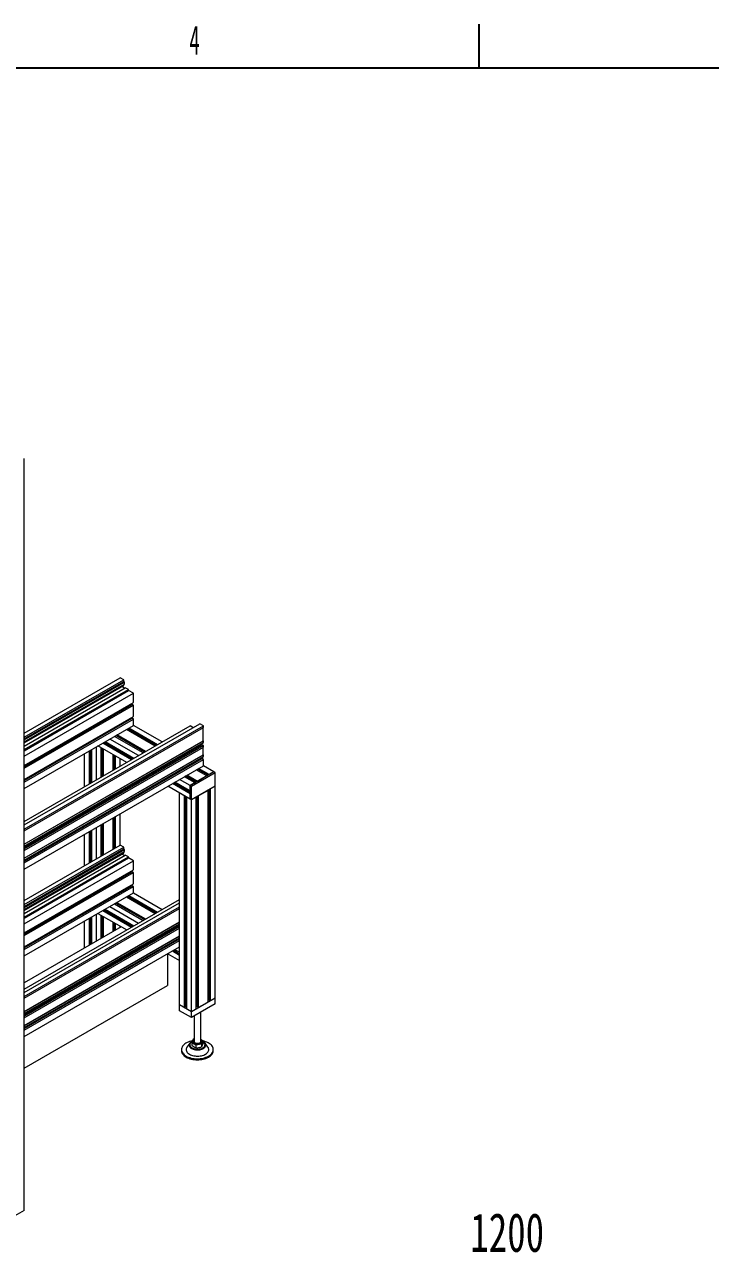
# Model space of a CAD drawing. Header units: millimetres. Extents: x 169 to 14583, y -399 to 10804.
# Drawn here: x 4864 to 6504, y 7364 to 10266 of the extents above; entities that cross this region are included whole.
import ezdxf

# ---------------------------------------------------------------- set-up
doc = ezdxf.new("R2010")
doc.units = ezdxf.units.MM
doc.header["$LTSCALE"] = 35
doc.layers.add('1', color=70, linetype='Continuous')
doc.layers.add('12', color=4, linetype='Continuous')
doc.styles.add('SLDTEXTSTYLE2', font='TXT', dxfattribs={"width": 0.7})
doc.styles.add('SLDTEXTSTYLE5', font='TXT', dxfattribs={"width": 0.525})
doc.dimstyles.new('SLDDIMSTYLE3', dxfattribs={"dimtxt": 105.988363, "dimasz": 26.25, "dimexe": 0, "dimexo": 0.0625, "dimgap": 26.497091, "dimtad": 1, "dimrnd": 1e-09, "dimzin": 12, "dimdsep": 46, "dimtxsty": 'SLDTEXTSTYLE2', "dimsah": 1, "dimcen": 0.09, "dimadec": 0, "dimazin": 3, "dimtfac": 1, "dimtdec": 3, "dimtofl": 0, "dimtmove": 0, "dimatfit": 3, "dimfxl": 0, "dimfrac": 2, "dimtolj": 1, "dimtzin": 12, "dimarcsym": 0})

# ---------------------------------------------------------------- blocks, each defined once
blk = doc.blocks.new('블록12')
for p, q in [((5949.9, 10265.5), (5949.9, 10160.5)), ((14454.9, 10160.5), (279.9, 10160.5))]:
    blk.add_line(p, q)
blk = doc.blocks.new('_D_29')
at = {"layer": '1'}
for p, q in [((5471.3, 6961), (5471.3, 7340.8)), ((6671.3, 6961), (6671.3, 7340.8)), ((5471.3, 7305.8), (6671.3, 7305.8))]:
    blk.add_line(p, q, dxfattribs=at)
for points in [[(5471.3, 7305.8), (5497.5, 7300.5), (5497.5, 7311)], [(6671.3, 7305.8), (6645, 7311), (6645, 7300.5)]]:
    blk.add_solid(points, dxfattribs=at)
at = {"layer": '1', "insert": (5929.6, 7425.1), "char_height": 92.6, "attachment_point": 1, "style": 'SLDTEXTSTYLE2'}
blk.add_mtext('1200', dxfattribs=at)

msp = doc.modelspace()

# ---------------------------------------------------------------- linework, layer by layer
at = {"color": 7, "linetype": 'Continuous', "lineweight": 18}
for p, q in [((4863.941, 7431.637), (4863.941, 9228.027)), ((4863.941, 8571.971), (5093.043, 8704.229)), ((4863.941, 8562.174), (5101.529, 8699.331)), ((4863.941, 8558.092), (5101.529, 8695.248)), ((4863.941, 8555.642), (5103.296, 8693.819)), ((4863.941, 8550.743), (5103.296, 8688.92)), ((4863.941, 8548.293), (5101.529, 8685.45)), ((4863.941, 8540.904), (5105.312, 8680.245)), ((4863.941, 8532.495), (5112.595, 8676.04)), ((5101.529, 8699.331), (5093.043, 8704.229)), ((5103.685, 8679.306), (5097.285, 8683)), ((5103.296, 8693.819), (5101.175, 8695.044)), ((5101.529, 8695.248), (5101.529, 8699.331)), ((5101.529, 8685.45), (5101.529, 8687.9)), ((5103.296, 8688.92), (5103.296, 8693.819)), ((5112.595, 8676.04), (5105.312, 8680.245)), ((5112.595, 8673.468), (5112.595, 8676.04)), ((4863.941, 8529.923), (5113.196, 8673.815)), ((4863.941, 8516.452), (5124.863, 8667.08)), ((5124.863, 8667.08), (5113.196, 8673.815)), ((5124.863, 8645.441), (5124.863, 8667.08)), ((4863.941, 8494.814), (5124.863, 8645.441)), ((4863.941, 8491.547), (5122.035, 8640.542)), ((4863.941, 8494.2), (5117.085, 8640.337)), ((4863.941, 8488.282), (5124.863, 8638.909)), ((5117.085, 8640.337), (5117.085, 8640.951)), ((5119.383, 8639.011), (5117.085, 8640.337)), ((5124.863, 8638.909), (5122.035, 8640.542)), ((5124.863, 8611.963), (5124.863, 8638.909)), ((4863.941, 8461.336), (5124.863, 8611.963)), ((4863.941, 8458.886), (5121.328, 8607.472)), ((4863.941, 8460.722), (5117.085, 8606.859)), ((4863.941, 8454.804), (5124.863, 8605.431)), ((4863.941, 8352.357), (5283.255, 8594.422)), ((4863.941, 8439.698), (5124.863, 8590.325)), ((4863.941, 8342.56), (5291.74, 8589.524)), ((4863.941, 8360.518), (5259.92, 8589.113)), ((5117.085, 8606.859), (5117.085, 8607.473)), ((5118.675, 8605.941), (5117.085, 8606.859)), ((5124.863, 8605.431), (5121.328, 8607.472)), ((5124.863, 8590.325), (5124.863, 8605.431)), ((5193.442, 8550.735), (5124.863, 8590.325)), ((5266.989, 8585.032), (5259.92, 8589.113)), ((5291.74, 8589.524), (5283.255, 8594.422)), ((5291.74, 8585.441), (5291.74, 8589.524)), ((4863.941, 8338.478), (5291.74, 8585.441)), ((5148.081, 8524.549), (5079.502, 8564.139)), ((5148.186, 8524.609), (5079.607, 8564.199)), ((5151.121, 8526.304), (5082.542, 8565.894)), ((5153.95, 8527.937), (5085.371, 8567.527)), ((5176.365, 8540.877), (5107.786, 8580.467)), ((5176.47, 8540.938), (5107.891, 8580.527)), ((5179.405, 8542.632), (5110.827, 8582.222)), ((5182.234, 8544.265), (5113.655, 8583.855)), ((5291.457, 8553.351), (5291.457, 8585.278)), ((4863.941, 8306.551), (5291.457, 8553.351)), ((4863.941, 8306.224), (5291.74, 8553.188)), ((4863.941, 8302.142), (5291.74, 8549.105)), ((4863.941, 8298.875), (5288.912, 8544.206)), ((4863.941, 8301.528), (5283.962, 8544.001)), ((4863.941, 8295.609), (5291.74, 8542.573)), ((4863.941, 8291.527), (5291.74, 8538.49)), ((5022.227, 8451.895), (5022.227, 8531.074)), ((5025.161, 8453.589), (5025.161, 8532.768)), ((5025.267, 8453.65), (5025.267, 8532.829)), ((5036.475, 8460.12), (5036.475, 8539.299)), ((5108.584, 8501.748), (5040.006, 8541.338)), ((5047.682, 8466.59), (5047.682, 8536.906)), ((5047.788, 8466.651), (5047.788, 8536.845)), ((5050.723, 8468.346), (5050.723, 8535.151)), ((5119.794, 8508.219), (5051.215, 8547.809)), ((5053.551, 8469.978), (5053.551, 8533.518)), ((5122.622, 8509.852), (5054.044, 8549.442)), ((5125.556, 8511.546), (5056.978, 8551.135)), ((5125.664, 8511.608), (5057.085, 8551.197)), ((5136.873, 8518.079), (5068.295, 8557.669)), ((5283.962, 8544.001), (5283.962, 8544.615)), ((5286.26, 8542.675), (5283.962, 8544.001)), ((5291.74, 8542.573), (5288.912, 8544.206)), ((5291.74, 8553.188), (5291.457, 8553.351)), ((5291.457, 8519.873), (5291.457, 8538.327)), ((5291.74, 8549.105), (5291.74, 8553.188)), ((5291.74, 8538.49), (5291.74, 8542.573)), ((4863.941, 8273.073), (5291.457, 8519.873)), ((4863.941, 8272.746), (5291.74, 8519.71)), ((4863.941, 8268.664), (5291.74, 8515.627)), ((4863.941, 8266.213), (5288.205, 8511.136)), ((4863.941, 8268.05), (5283.962, 8510.523)), ((4863.941, 8262.131), (5291.74, 8509.095)), ((5008.19, 8443.792), (5008.19, 8522.971)), ((5019.398, 8450.262), (5019.398, 8529.441)), ((5075.967, 8482.918), (5075.967, 8520.578)), ((5076.073, 8482.98), (5076.073, 8520.517)), ((5079.007, 8484.674), (5079.007, 8518.823)), ((5081.836, 8486.306), (5081.836, 8517.19)), ((5093.043, 8492.777), (5093.043, 8510.72)), ((5283.962, 8510.523), (5283.962, 8511.137)), ((5285.553, 8509.605), (5283.962, 8510.523)), ((5291.74, 8509.095), (5288.205, 8511.136)), ((5291.74, 8519.71), (5291.457, 8519.873)), ((5291.74, 8515.627), (5291.74, 8519.71)), ((5291.74, 8493.989), (5291.74, 8509.095)), ((4863.941, 8247.025), (5291.74, 8493.989)), ((5317.196, 8479.293), (5260.628, 8446.637)), ((5263.456, 8445.004), (5320.025, 8477.661)), ((5300.119, 8469.435), (5274.664, 8484.131)), ((5300.224, 8469.496), (5274.768, 8484.191)), ((5303.16, 8471.19), (5277.704, 8485.886)), ((5305.988, 8472.823), (5280.533, 8487.519)), ((5317.196, 8479.293), (5291.74, 8493.989)), ((5317.196, 8479.293), (5305.988, 8472.823)), ((5320.025, 8477.661), (5317.196, 8479.293)), ((5320.025, 8444.999), (5320.025, 8477.661)), ((5260.628, 8413.975), (5206.883, 8445.002)), ((5260.628, 8426.918), (5218.092, 8451.473)), ((5260.628, 8430.183), (5220.921, 8453.105)), ((5260.628, 8433.571), (5223.855, 8454.799)), ((5260.628, 8433.695), (5223.962, 8454.861)), ((5260.628, 8446.637), (5235.172, 8461.332)), ((5271.835, 8453.107), (5246.379, 8467.802)), ((5271.94, 8453.168), (5246.484, 8467.863)), ((5274.875, 8454.862), (5249.419, 8469.557)), ((5277.704, 8456.495), (5252.248, 8471.19)), ((5271.835, 8453.107), (5260.628, 8446.637)), ((5260.628, 8446.637), (5260.628, 8433.695)), ((5260.628, 8446.637), (5263.456, 8445.004)), ((5260.628, 8413.975), (5260.628, 8446.637)), ((5263.456, 8412.343), (5263.456, 8445.004)), ((5320.025, 8444.999), (5263.456, 8412.343)), ((5300.119, 8469.435), (5277.704, 8456.495)), ((5320.025, 8444.999), (5308.817, 8438.529)), ((5320.025, 7938.744), (5320.025, 8444.999)), ((5246.379, 8422.201), (5235.172, 8428.671)), ((5235.172, 7922.415), (5235.172, 8428.671)), ((5246.379, 7915.945), (5246.379, 8422.201)), ((5249.208, 7917.578), (5249.208, 8420.568)), ((5252.142, 7921.599), (5252.142, 8418.874)), ((5263.456, 8412.343), (5252.248, 8418.813)), ((5252.248, 7912.557), (5252.248, 8418.813)), ((5260.628, 8426.918), (5260.628, 8413.975)), ((5274.664, 8418.813), (5263.456, 8412.343)), ((5274.664, 7912.557), (5274.664, 8418.813)), ((5274.77, 7921.599), (5274.77, 8418.874)), ((5277.704, 7917.578), (5277.704, 8420.568)), ((5302.948, 8435.141), (5280.533, 8422.201)), ((5280.533, 7915.945), (5280.533, 8422.201)), ((5302.948, 7928.885), (5302.948, 8435.141)), ((5303.054, 7937.927), (5303.054, 8435.202)), ((5305.988, 7933.906), (5305.988, 8436.896)), ((5308.817, 7932.274), (5308.817, 8438.529)), ((5263.456, 8412.343), (5260.628, 8413.975)), ((5263.456, 7906.087), (5263.456, 8412.343)), ((5075.967, 8294.266), (5075.967, 8369.425)), ((5076.073, 8294.327), (5076.073, 8369.486)), ((5079.007, 8296.021), (5079.007, 8371.18)), ((5081.836, 8297.654), (5081.836, 8372.813)), ((5093.043, 8304.124), (5093.043, 8379.283)), ((5008.19, 8255.14), (5008.19, 8330.299)), ((5019.398, 8261.61), (5019.398, 8336.769)), ((5022.227, 8263.243), (5022.227, 8338.402)), ((5025.161, 8264.937), (5025.161, 8340.096)), ((5025.267, 8264.998), (5025.267, 8340.157)), ((5036.475, 8271.468), (5036.475, 8346.627)), ((5047.682, 8277.938), (5047.682, 8353.097)), ((5047.788, 8277.999), (5047.788, 8353.158)), ((5050.723, 8279.693), (5050.723, 8354.852)), ((5053.551, 8281.326), (5053.551, 8356.485)), ((4863.941, 8171.866), (5093.043, 8304.124)), ((4863.941, 8162.069), (5101.529, 8299.226)), ((5101.529, 8299.226), (5093.043, 8304.124)), ((5101.529, 8295.143), (5101.529, 8299.226)), ((4863.941, 8157.987), (5101.529, 8295.143)), ((4863.941, 8155.537), (5103.296, 8293.714)), ((4863.941, 8150.638), (5103.296, 8288.815)), ((4863.941, 8148.188), (5101.529, 8285.345)), ((4863.941, 8140.799), (5105.312, 8280.14)), ((4863.941, 8132.39), (5112.595, 8275.935)), ((4863.941, 8129.818), (5113.196, 8273.71)), ((5103.685, 8279.201), (5097.285, 8282.895)), ((5103.296, 8293.714), (5101.175, 8294.939)), ((5101.529, 8285.345), (5101.529, 8287.795)), ((5103.296, 8288.815), (5103.296, 8293.714)), ((5112.595, 8275.935), (5105.312, 8280.14)), ((5112.595, 8273.363), (5112.595, 8275.935)), ((5124.863, 8266.975), (5113.196, 8273.71)), ((4863.941, 8116.347), (5124.863, 8266.975)), ((4863.941, 8094.709), (5124.863, 8245.336)), ((5117.085, 8240.232), (5117.085, 8240.846)), ((5124.863, 8245.336), (5124.863, 8266.975)), ((4863.941, 8091.442), (5122.035, 8240.437)), ((4863.941, 8094.095), (5117.085, 8240.232)), ((4863.941, 8088.177), (5124.863, 8238.804)), ((4863.941, 8061.231), (5124.863, 8211.858)), ((5119.383, 8238.906), (5117.085, 8240.232)), ((5124.863, 8238.804), (5122.035, 8240.437)), ((5124.863, 8211.858), (5124.863, 8238.804)), ((4863.941, 8058.781), (5121.328, 8207.367)), ((4863.941, 8060.617), (5117.085, 8206.754)), ((4863.941, 8054.699), (5124.863, 8205.326)), ((4863.941, 8039.593), (5124.863, 8190.22)), ((5113.655, 8183.75), (5182.234, 8144.16)), ((5117.085, 8206.754), (5117.085, 8207.368)), ((5118.675, 8205.836), (5117.085, 8206.754)), ((5124.863, 8205.326), (5121.328, 8207.367)), ((5124.863, 8190.22), (5124.863, 8205.326)), ((5124.863, 8190.22), (5193.442, 8150.63)), ((4863.941, 7960.413), (5235.172, 8174.721)), ((4863.941, 7952.252), (5235.172, 8166.56)), ((4863.941, 7942.455), (5235.172, 8156.763)), ((5068.295, 8157.564), (5136.873, 8117.974)), ((5079.502, 8164.034), (5148.081, 8124.444)), ((5079.607, 8164.094), (5148.186, 8124.504)), ((5082.542, 8165.789), (5151.121, 8126.199)), ((5085.371, 8167.422), (5153.95, 8127.832)), ((5107.786, 8180.362), (5176.365, 8140.772)), ((5107.891, 8180.422), (5176.47, 8140.833)), ((5110.827, 8182.117), (5179.405, 8142.527)), ((4863.941, 7938.373), (5235.172, 8152.68)), ((5019.398, 8065.135), (5019.398, 8129.336)), ((5022.227, 8066.768), (5022.227, 8130.969)), ((5025.161, 8068.462), (5025.161, 8132.663)), ((5025.267, 8068.523), (5025.267, 8132.724)), ((5036.475, 8074.993), (5036.475, 8139.194)), ((5040.006, 8141.233), (5108.584, 8101.643)), ((5047.682, 8081.463), (5047.682, 8136.801)), ((5047.788, 8081.525), (5047.788, 8136.74)), ((5050.723, 8083.219), (5050.723, 8135.046)), ((5051.215, 8147.704), (5119.794, 8108.114)), ((5053.551, 8084.851), (5053.551, 8133.413)), ((5054.044, 8149.337), (5122.622, 8109.747)), ((5056.978, 8151.03), (5125.556, 8111.441)), ((5057.085, 8151.092), (5125.664, 8111.503)), ((4863.941, 7906.446), (5235.172, 8120.753)), ((4863.941, 7906.119), (5235.172, 8120.427)), ((4863.941, 7902.037), (5235.172, 8116.344)), ((4863.941, 7901.423), (5235.172, 8115.73)), ((4863.941, 7898.77), (5235.172, 8113.077)), ((4863.941, 7895.504), (5235.172, 8109.812)), ((5095.611, 8109.132), (4863.941, 7975.391)), ((4863.941, 7891.422), (5235.172, 8105.729)), ((5008.19, 8058.665), (5008.19, 8122.866)), ((5075.967, 8097.791), (5075.967, 8120.473)), ((5076.073, 8097.853), (5076.073, 8120.412)), ((5079.007, 8099.547), (5079.007, 8118.718)), ((5081.836, 8101.18), (5081.836, 8117.085)), ((5093.043, 8107.65), (5093.043, 8110.615)), ((4863.941, 7872.968), (5235.172, 8087.275)), ((4863.941, 7872.641), (5235.172, 8086.948)), ((4863.941, 7868.559), (5235.172, 8082.866)), ((4863.941, 7867.945), (5235.172, 8082.252)), ((4863.941, 7866.108), (5235.172, 8080.415)), ((4863.941, 7862.026), (5235.172, 8076.333)), ((4863.941, 7846.92), (5235.172, 8061.227)), ((5206.18, 8044.491), (5206.18, 7968.847)), ((5206.883, 8044.897), (5235.172, 8028.566)), ((5218.092, 8051.368), (5235.172, 8041.508)), ((5220.921, 8053), (5235.172, 8044.774)), ((5223.855, 8054.694), (5235.172, 8048.161)), ((5223.962, 8054.756), (5235.172, 8048.285)), ((5235.172, 8048.285), (5235.172, 8061.227)), ((5235.172, 8028.566), (5235.172, 8041.508)), ((4863.941, 7771.276), (5206.18, 7968.847)), ((5235.172, 7908.534), (5235.172, 7922.415)), ((5263.456, 7906.087), (5235.172, 7922.415)), ((5246.379, 7915.945), (5235.172, 7922.415)), ((5252.142, 7921.599), (5249.208, 7919.905)), ((5320.025, 7938.744), (5263.456, 7906.087)), ((5320.025, 7924.862), (5263.456, 7892.206)), ((5277.704, 7919.905), (5274.77, 7921.599)), ((5302.948, 7928.885), (5280.533, 7915.945)), ((5305.988, 7936.233), (5303.054, 7937.927)), ((5308.817, 7932.274), (5305.988, 7933.906)), ((5320.025, 7938.744), (5308.817, 7932.274)), ((5320.025, 7924.862), (5320.025, 7938.744)), ((5263.456, 7892.206), (5235.172, 7908.534)), ((5249.208, 7917.578), (5246.379, 7915.945)), ((5263.456, 7906.087), (5252.248, 7912.557)), ((5274.664, 7912.557), (5263.456, 7906.087)), ((5263.456, 7892.206), (5263.456, 7906.087)), ((5269.598, 7895.752), (5269.598, 7835.355)), ((5280.533, 7915.945), (5277.704, 7917.578)), ((5285.598, 7835.355), (5285.598, 7904.988)), ((5267.8, 7840.602), (5264.214, 7832.876)), ((5267.598, 7835.355), (5267.598, 7834.946)), ((5269.598, 7840.881), (5267.8, 7840.602)), ((5290.982, 7837.017), (5285.598, 7840.125)), ((5287.396, 7829.29), (5290.982, 7837.017)), ((5287.598, 7834.946), (5287.598, 7835.355)), ((5290.982, 7837.017), (5290.982, 7830.135)), ((5239.598, 7815.758), (5239.598, 7813.308)), ((5259.304, 7830.86), (5252.677, 7821.902)), ((5264.214, 7832.876), (5274.012, 7827.22)), ((5264.214, 7832.876), (5264.214, 7825.994)), ((5274.012, 7827.22), (5287.396, 7829.29)), ((5274.012, 7827.22), (5274.012, 7820.338)), ((5287.396, 7829.29), (5287.396, 7822.408)), ((5295.892, 7830.86), (5295.565, 7831.278)), ((5302.519, 7821.902), (5295.892, 7830.86)), ((5315.598, 7813.308), (5315.598, 7815.758)), ((4863.941, 7431.637), (4835.656, 7415.309))]:
    msp.add_line(p, q, dxfattribs=at)
at = {"color": 7, "linetype": 'Continuous', "lineweight": 18, "flags": 128}
for points in [[(5265.961, 7836.641), (5265.42, 7836.537), (5262.002, 7835.762), (5258.731, 7834.799), (5255.635, 7833.659), (5252.745, 7832.352), (5250.087, 7830.89), (5247.685, 7829.286), (5245.563, 7827.557), (5243.74, 7825.717), (5242.233, 7823.784), (5241.056, 7821.776), (5240.221, 7819.712), (5239.734, 7817.611), (5239.601, 7815.492), (5239.823, 7813.377), (5240.397, 7811.283), (5241.319, 7809.231), (5242.579, 7807.24), (5244.167, 7805.329), (5246.066, 7803.515), (5248.26, 7801.815), (5250.728, 7800.246)], [(5250.728, 7800.246), (5253.447, 7798.821), (5256.391, 7797.555), (5259.533, 7796.458), (5262.844, 7795.542), (5266.293, 7794.814), (5269.847, 7794.282), (5273.474, 7793.95), (5277.139, 7793.822), (5280.808, 7793.899), (5284.448, 7794.18), (5288.023, 7794.662), (5291.501, 7795.342), (5294.85, 7796.212), (5298.037, 7797.264), (5301.033, 7798.489), (5303.811, 7799.875), (5306.344, 7801.41), (5308.608, 7803.079), (5310.583, 7804.866), (5312.25, 7806.754), (5313.594, 7808.727), (5314.601, 7810.765), (5315.263, 7812.85), (5315.573, 7814.962), (5315.529, 7817.082), (5315.13, 7819.189), (5314.381, 7821.264), (5313.289, 7823.288), (5311.863, 7825.241), (5310.118, 7827.106), (5308.069, 7828.865), (5305.735, 7830.502), (5303.139, 7832.001), (5300.304, 7833.348), (5297.257, 7834.531), (5294.027, 7835.538), (5290.982, 7836.289)], [(5265.098, 7834.781), (5264.328, 7834.333), (5262.735, 7833.197), (5261.432, 7831.944), (5260.443, 7830.599), (5259.788, 7829.188), (5259.479, 7827.737), (5259.523, 7826.276), (5259.919, 7824.833), (5260.659, 7823.435), (5261.729, 7822.111), (5263.108, 7820.886), (5264.768, 7819.783)], [(5267.598, 7834.946), (5267.624, 7834.534), (5267.939, 7833.452), (5268.603, 7832.424), (5269.593, 7831.487), (5270.872, 7830.675), (5272.393, 7830.017), (5274.103, 7829.537), (5275.94, 7829.253), (5277.836, 7829.175), (5279.724, 7829.305), (5281.535, 7829.639), (5283.203, 7830.165), (5284.669, 7830.864)], [(5269.598, 7838.818), (5268.821, 7838.121), (5268.073, 7837.112), (5267.669, 7836.04), (5267.624, 7834.943), (5267.939, 7833.86), (5268.603, 7832.832), (5269.593, 7831.895), (5270.872, 7831.083), (5272.393, 7830.425), (5274.103, 7829.946), (5275.94, 7829.662), (5277.836, 7829.583), (5279.724, 7829.714), (5281.535, 7830.048), (5283.203, 7830.574), (5284.669, 7831.272)], [(5269.598, 7835.355), (5269.741, 7834.484), (5270.249, 7833.53), (5271.101, 7832.66), (5272.256, 7831.917), (5273.661, 7831.334), (5275.25, 7830.94), (5276.949, 7830.751), (5278.678, 7830.778), (5280.357, 7831.019), (5281.907, 7831.463), (5283.255, 7832.089)], [(5284.669, 7831.272), (5285.88, 7832.119), (5286.791, 7833.082), (5287.37, 7834.127), (5287.595, 7835.217), (5287.46, 7836.312), (5286.968, 7837.372), (5286.137, 7838.359), (5285.598, 7838.818)], [(5239.598, 7813.308), (5239.601, 7813.043), (5239.823, 7810.927), (5240.397, 7808.833), (5241.319, 7806.782), (5242.579, 7804.791), (5244.167, 7802.879), (5246.066, 7801.065), (5248.26, 7799.366), (5250.728, 7797.796)], [(5252.677, 7821.902), (5252.208, 7821.224), (5251.294, 7819.518), (5250.723, 7817.763), (5250.502, 7815.981), (5250.635, 7814.196), (5251.119, 7812.432), (5251.948, 7810.711), (5253.112, 7809.056), (5254.594, 7807.489), (5256.377, 7806.029), (5258.437, 7804.696)], [(5250.728, 7797.796), (5253.447, 7796.371), (5256.391, 7795.105), (5259.533, 7794.008), (5262.844, 7793.092), (5266.293, 7792.364), (5269.847, 7791.832), (5273.474, 7791.501), (5277.139, 7791.373), (5280.808, 7791.449), (5284.448, 7791.73), (5288.023, 7792.213), (5291.501, 7792.892), (5294.85, 7793.762), (5298.037, 7794.814), (5301.033, 7796.04), (5303.811, 7797.426), (5306.344, 7798.96), (5308.608, 7800.629), (5310.583, 7802.416), (5312.25, 7804.305), (5313.594, 7806.277), (5314.601, 7808.316), (5315.263, 7810.401), (5315.573, 7812.513), (5315.598, 7813.308)], [(5259.304, 7830.86), (5258.503, 7829.568), (5257.93, 7828.07), (5257.709, 7826.541), (5257.842, 7825.009), (5258.327, 7823.501), (5259.157, 7822.043), (5260.316, 7820.663), (5261.783, 7819.384), (5263.532, 7818.229)], [(5258.437, 7804.696), (5260.746, 7803.507), (5263.275, 7802.478), (5265.99, 7801.622), (5268.857, 7800.95), (5271.838, 7800.471), (5274.894, 7800.192), (5277.985, 7800.115), (5281.071, 7800.243), (5284.112, 7800.573), (5287.068, 7801.1), (5289.901, 7801.819), (5292.573, 7802.719), (5295.05, 7803.79), (5297.299, 7805.016), (5299.292, 7806.383), (5301.001, 7807.871), (5302.406, 7809.463), (5303.487, 7811.136), (5304.231, 7812.87), (5304.628, 7814.642), (5304.672, 7816.427), (5304.363, 7818.205), (5303.705, 7819.95), (5302.707, 7821.641), (5302.519, 7821.902)], [(5259.475, 7831.084), (5259.417, 7831.008), (5259.304, 7830.86)], [(5263.532, 7818.229), (5265.532, 7817.219), (5267.748, 7816.372), (5270.139, 7815.703), (5272.664, 7815.224), (5275.277, 7814.944), (5277.931, 7814.867), (5280.579, 7814.995), (5283.173, 7815.326), (5285.669, 7815.853), (5288.02, 7816.568), (5290.185, 7817.457), (5292.126, 7818.505), (5293.808, 7819.693), (5295.2, 7820.999), (5296.278, 7822.401), (5297.023, 7823.874), (5297.421, 7825.391), (5297.465, 7826.925), (5297.155, 7828.448), (5296.496, 7829.934), (5295.892, 7830.86)], [(5264.768, 7819.783), (5266.679, 7818.824), (5268.802, 7818.028), (5271.096, 7817.411), (5273.517, 7816.983), (5276.017, 7816.755), (5278.548, 7816.729), (5281.06, 7816.907), (5283.505, 7817.285), (5285.835, 7817.856), (5288.005, 7818.609), (5289.972, 7819.529), (5291.699, 7820.597), (5293.151, 7821.794), (5294.3, 7823.096), (5295.124, 7824.478), (5295.607, 7825.913), (5295.739, 7827.372), (5295.519, 7828.828), (5294.949, 7830.251), (5294.042, 7831.616), (5292.815, 7832.894), (5291.292, 7834.061), (5290.982, 7834.261)]]:
    msp.add_lwpolyline(points, dxfattribs=at)
at = {"color": 7, "linetype": 'Continuous', "lineweight": 18}
for centre, radius, start, end in [((5281.658, 7835.708), 3.956, 293.81015, 354.869709), ((5282.791, 7835.304), 4.82, 292.93118, 355.748679)]:
    msp.add_arc(centre, radius, start, end, dxfattribs=at)
for points, knots in [([(5265.445, 7835.528), (5265.095, 7835.373), (5264.055, 7834.909), (5262.533, 7833.963), (5260.942, 7832.698), (5259.933, 7831.732), (5259.549, 7831.161), (5259.51, 7831.103)], [0, 0, 0, 0, 0.13987311, 0.41582359, 0.69260449, 0.96863413, 1, 1, 1, 1]), ([(5295.498, 7831.309), (5295.35, 7831.502), (5294.833, 7832.175), (5293.66, 7833.199), (5292.301, 7834.215), (5291.323, 7834.731), (5290.982, 7834.91)], [0, 0, 0, 0, 0.13565925, 0.47295481, 0.81616037, 1, 1, 1, 1]), ([(5264.214, 7825.994), (5264.625, 7825.624), (5266.222, 7824.19), (5267.881, 7823.1), (5269.113, 7822.291)], [0, 0, 0, 0, 0.25755135, 1, 1, 1, 1]), ([(5269.113, 7822.291), (5269.558, 7822.046), (5271.217, 7821.138), (5272.831, 7820.676), (5274.012, 7820.338)], [0, 0, 0, 0, 0.268633605, 1, 1, 1, 1]), ([(5274.012, 7820.338), (5275.099, 7820.261), (5277.292, 7820.107), (5279.56, 7820.367), (5280.704, 7820.498)], [0, 0, 0, 0, 0.495457963, 1, 1, 1, 1]), ([(5280.704, 7820.498), (5280.863, 7820.523), (5282.064, 7820.717), (5284.329, 7821.258), (5286.367, 7822.023), (5287.396, 7822.408)], [0, 0, 0, 0, 0.07009856, 0.53078884, 1, 1, 1, 1]), ([(5287.396, 7822.408), (5287.687, 7822.791), (5288.275, 7823.563), (5288.883, 7824.782), (5289.189, 7825.396)], [0, 0, 0, 0, 0.49545796, 1, 1, 1, 1]), ([(5289.189, 7825.396), (5289.232, 7825.489), (5289.554, 7826.19), (5290.16, 7827.689), (5290.707, 7829.314), (5290.982, 7830.135)], [0, 0, 0, 0, 0.07009856, 0.53078884, 1, 1, 1, 1])]:
    msp.add_open_spline(points, degree=3, knots=knots, dxfattribs=at)

# ---------------------------------------------------------------- block references
at = {"color": 7, "linetype": 'Continuous'}
msp.add_blockref('블록12', (0, 0), dxfattribs=at)

# ---------------------------------------------------------------- texts
at = {"layer": '12', "insert": (5270.845, 10262.618), "char_height": 70.001, "attachment_point": 2, "style": 'SLDTEXTSTYLE5'}
msp.add_mtext('4', dxfattribs=at)

# ---------------------------------------------------------------- dimensions: what is measured, and where the dimension line sits
at = {"layer": '1'}
dim = msp.add_linear_dim(base=(6671.279, 7305.765), p1=(5471.279, 6926.018), p2=(6671.279, 6926.018), dimstyle='SLDDIMSTYLE3', dxfattribs=at)
dim.commit()
dim.dimension.update_dxf_attribs({"geometry": '_D_29', "text_midpoint": (6071.279, 7305.765), "dimtype": 160})

doc.saveas('drawing.dxf')
